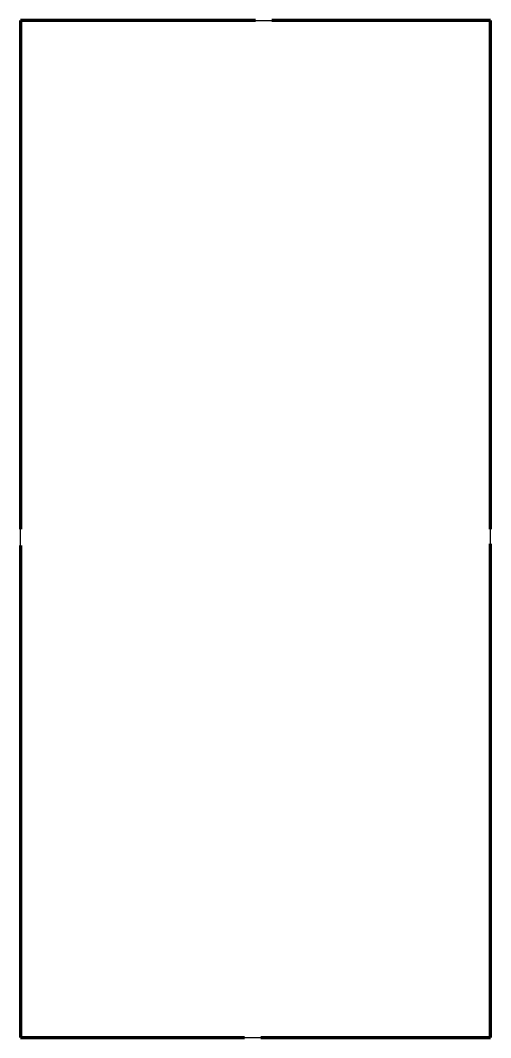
# Model space of a CAD drawing. Header units: millimetres. Extents: x 8 to 94, y 10 to 196.
import ezdxf

# ---------------------------------------------------------------- set-up
doc = ezdxf.new("R2010")
doc.units = ezdxf.units.MM
doc.layers.add('Default', color=70, linetype='CONTINUOUS', lineweight=5, true_color=0x7fff00)
doc.layers.add('finishhim', color=7, linetype='CONTINUOUS', lineweight=25, true_color=0x000000)

msp = doc.modelspace()

# ---------------------------------------------------------------- linework, layer by layer
at = {"layer": 'Default', "lineweight": 200}
for p, q in [((8, 196), (8, 103)), ((51, 196), (8, 196)), ((94, 196), (54, 196)), ((94, 103), (94, 196)), ((8, 100), (8, 10)), ((94, 10), (94, 100.28)), ((8, 10), (8, 10)), ((8, 10), (8, 10)), ((8, 10), (8, 10)), ((8, 10), (49, 10)), ((52, 10), (94, 10))]:
    msp.add_line(p, q, dxfattribs=at)
at = {"layer": 'finishhim'}
for p, q in [((51, 196), (54, 196)), ((8, 100), (8, 103)), ((94, 100.28), (94, 103)), ((49, 10), (52, 10))]:
    msp.add_line(p, q, dxfattribs=at)

doc.saveas('drawing.dxf')
